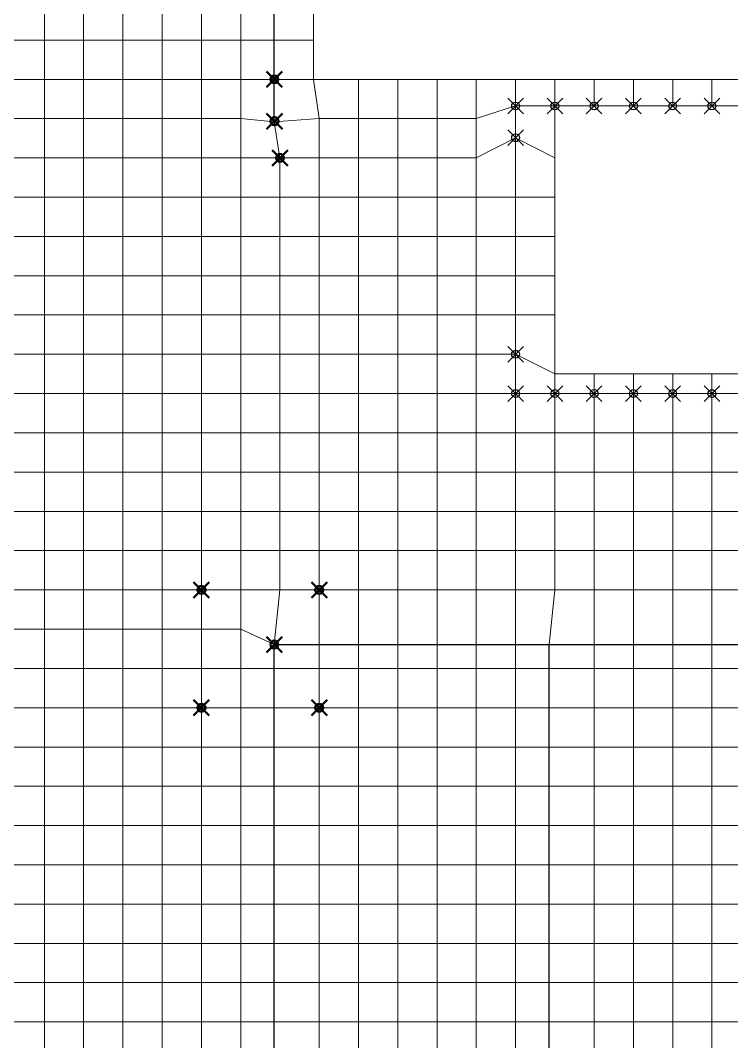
# Model space of a CAD drawing. Header units: inches. Extents: x 0 to 43.9, y -17.3 to 19.6.
# Drawn here: x 12.1 to 16.62, y 6.38 to 12.88 of the extents above; entities that cross this region are included whole.
import ezdxf

# ---------------------------------------------------------------- set-up
doc = ezdxf.new("R2010")
doc.units = ezdxf.units.IN
doc.header["$MEASUREMENT"] = 0
doc.header["$PDMODE"] = 35
doc.header["$PDSIZE"] = 0.05
for name, color, linetype, lineweight in [('SAP.Beam 25X60', 150, 'Continuous', 30), ('SAP.Columns', 170, 'Continuous', 50), ('SAP.Deck', 41, 'Continuous', 15), ('SAP.Slab 30cm', 11, 'Continuous', 15), ('SAP.Steel BeaM', 130, 'Continuous', 30), ('SAP.Wall', 190, 'Continuous', 30), ('SAP.WL Load', 104, 'Continuous', 20)]:
    doc.layers.add(name, color=color, linetype=linetype, lineweight=lineweight)

msp = doc.modelspace()

# ---------------------------------------------------------------- linework, layer by layer
at = {"layer": 'SAP.Beam 25X60'}
msp.add_line((13.7139, 12.2304), (13.7139, 16.40195), dxfattribs=at)
at = {"layer": 'SAP.Columns'}
for p in [(13.7139, 12.5), (13.715, 12.23325), (13.75, 12), (13.25, 9.25), (14, 9.25), (13.7139, 8.90204), (13.25, 8.5), (14, 8.5)]:
    msp.add_point(p, dxfattribs=at)
at = {"layer": 'SAP.Deck'}
for points in [[(13.7139, 8.75), (14, 8.75), (14, 8.90204), (13.7139, 8.90204)], [(14, 8.75), (14.25, 8.75), (14.25, 8.90204), (14, 8.90204)], [(14.25, 8.75), (14.5, 8.75), (14.5, 8.90204), (14.25, 8.90204)], [(14.5, 8.75), (14.75, 8.75), (14.75, 8.90204), (14.5, 8.90204)], [(14.75, 8.75), (15, 8.75), (15, 8.90204), (14.75, 8.90204)], [(15, 8.75), (15.25, 8.75), (15.25, 8.90204), (15, 8.90204)], [(15.25, 8.75), (15.4639, 8.75), (15.4639, 8.90204), (15.25, 8.90204)], [(15.4639, 8.75), (15.75, 8.75), (15.75, 8.90204), (15.4639, 8.90204)], [(15.75, 8.75), (16, 8.75), (16, 8.90204), (15.75, 8.90204)], [(16, 8.75), (16.25, 8.75), (16.25, 8.90204), (16, 8.90204)], [(16.25, 8.75), (16.5, 8.75), (16.5, 8.90204), (16.25, 8.90204)], [(16.5, 8.75), (16.75, 8.75), (16.75, 8.90204), (16.5, 8.90204)], [(13.7139, 8.5), (14, 8.5), (14, 8.75), (13.7139, 8.75)], [(14, 8.5), (14.25, 8.5), (14.25, 8.75), (14, 8.75)], [(14.25, 8.5), (14.5, 8.5), (14.5, 8.75), (14.25, 8.75)], [(14.5, 8.5), (14.75, 8.5), (14.75, 8.75), (14.5, 8.75)], [(14.75, 8.5), (15, 8.5), (15, 8.75), (14.75, 8.75)], [(15, 8.5), (15.25, 8.5), (15.25, 8.75), (15, 8.75)], [(15.25, 8.5), (15.4639, 8.5), (15.4639, 8.75), (15.25, 8.75)], [(15.4639, 8.5), (15.75, 8.5), (15.75, 8.75), (15.4639, 8.75)], [(15.75, 8.5), (16, 8.5), (16, 8.75), (15.75, 8.75)], [(16, 8.5), (16.25, 8.5), (16.25, 8.75), (16, 8.75)], [(16.25, 8.5), (16.5, 8.5), (16.5, 8.75), (16.25, 8.75)], [(16.5, 8.5), (16.75, 8.5), (16.75, 8.75), (16.5, 8.75)], [(13.7139, 8.25), (14, 8.25), (14, 8.5), (13.7139, 8.5)], [(14, 8.25), (14.25, 8.25), (14.25, 8.5), (14, 8.5)], [(14.25, 8.25), (14.5, 8.25), (14.5, 8.5), (14.25, 8.5)], [(14.5, 8.25), (14.75, 8.25), (14.75, 8.5), (14.5, 8.5)], [(14.75, 8.25), (15, 8.25), (15, 8.5), (14.75, 8.5)], [(15, 8.25), (15.25, 8.25), (15.25, 8.5), (15, 8.5)], [(15.25, 8.25), (15.4639, 8.25), (15.4639, 8.5), (15.25, 8.5)], [(15.4639, 8.25), (15.75, 8.25), (15.75, 8.5), (15.4639, 8.5)], [(15.75, 8.25), (16, 8.25), (16, 8.5), (15.75, 8.5)], [(16, 8.25), (16.25, 8.25), (16.25, 8.5), (16, 8.5)], [(16.25, 8.25), (16.5, 8.25), (16.5, 8.5), (16.25, 8.5)], [(16.5, 8.25), (16.75, 8.25), (16.75, 8.5), (16.5, 8.5)], [(13.7139, 8), (14, 8), (14, 8.25), (13.7139, 8.25)], [(14, 8), (14.25, 8), (14.25, 8.25), (14, 8.25)], [(14.25, 8), (14.5, 8), (14.5, 8.25), (14.25, 8.25)], [(14.5, 8), (14.75, 8), (14.75, 8.25), (14.5, 8.25)], [(14.75, 8), (15, 8), (15, 8.25), (14.75, 8.25)], [(15, 8), (15.25, 8), (15.25, 8.25), (15, 8.25)], [(15.25, 8), (15.4639, 8), (15.4639, 8.25), (15.25, 8.25)], [(15.4639, 8), (15.75, 8), (15.75, 8.25), (15.4639, 8.25)], [(15.75, 8), (16, 8), (16, 8.25), (15.75, 8.25)], [(16, 8), (16.25, 8), (16.25, 8.25), (16, 8.25)], [(16.25, 8), (16.5, 8), (16.5, 8.25), (16.25, 8.25)], [(16.5, 8), (16.75, 8), (16.75, 8.25), (16.5, 8.25)], [(13.7139, 7.75), (14, 7.75), (14, 8), (13.7139, 8)], [(14, 7.75), (14.25, 7.75), (14.25, 8), (14, 8)], [(14.25, 7.75), (14.5, 7.75), (14.5, 8), (14.25, 8)], [(14.5, 7.75), (14.75, 7.75), (14.75, 8), (14.5, 8)], [(14.75, 7.75), (15, 7.75), (15, 8), (14.75, 8)], [(15, 7.75), (15.25, 7.75), (15.25, 8), (15, 8)], [(15.25, 7.75), (15.4639, 7.75), (15.4639, 8), (15.25, 8)], [(15.4639, 7.75), (15.75, 7.75), (15.75, 8), (15.4639, 8)], [(15.75, 7.75), (16, 7.75), (16, 8), (15.75, 8)], [(16, 7.75), (16.25, 7.75), (16.25, 8), (16, 8)], [(16.25, 7.75), (16.5, 7.75), (16.5, 8), (16.25, 8)], [(16.5, 7.75), (16.75, 7.75), (16.75, 8), (16.5, 8)], [(13.7139, 7.5), (14, 7.5), (14, 7.75), (13.7139, 7.75)], [(14, 7.5), (14.25, 7.5), (14.25, 7.75), (14, 7.75)], [(14.25, 7.5), (14.5, 7.5), (14.5, 7.75), (14.25, 7.75)], [(14.5, 7.5), (14.75, 7.5), (14.75, 7.75), (14.5, 7.75)], [(14.75, 7.5), (15, 7.5), (15, 7.75), (14.75, 7.75)], [(15, 7.5), (15.25, 7.5), (15.25, 7.75), (15, 7.75)], [(15.25, 7.5), (15.4639, 7.5), (15.4639, 7.75), (15.25, 7.75)], [(15.4639, 7.5), (15.75, 7.5), (15.75, 7.75), (15.4639, 7.75)], [(15.75, 7.5), (16, 7.5), (16, 7.75), (15.75, 7.75)], [(16, 7.5), (16.25, 7.5), (16.25, 7.75), (16, 7.75)], [(16.25, 7.5), (16.5, 7.5), (16.5, 7.75), (16.25, 7.75)], [(16.5, 7.5), (16.75, 7.5), (16.75, 7.75), (16.5, 7.75)], [(13.7139, 7.25), (14, 7.25), (14, 7.5), (13.7139, 7.5)], [(14, 7.25), (14.25, 7.25), (14.25, 7.5), (14, 7.5)], [(14.25, 7.25), (14.5, 7.25), (14.5, 7.5), (14.25, 7.5)], [(14.5, 7.25), (14.75, 7.25), (14.75, 7.5), (14.5, 7.5)], [(14.75, 7.25), (15, 7.25), (15, 7.5), (14.75, 7.5)], [(15, 7.25), (15.25, 7.25), (15.25, 7.5), (15, 7.5)], [(15.25, 7.25), (15.4639, 7.25), (15.4639, 7.5), (15.25, 7.5)], [(15.4639, 7.25), (15.75, 7.25), (15.75, 7.5), (15.4639, 7.5)], [(15.75, 7.25), (16, 7.25), (16, 7.5), (15.75, 7.5)], [(16, 7.25), (16.25, 7.25), (16.25, 7.5), (16, 7.5)], [(16.25, 7.25), (16.5, 7.25), (16.5, 7.5), (16.25, 7.5)], [(16.5, 7.25), (16.75, 7.25), (16.75, 7.5), (16.5, 7.5)], [(13.7139, 7), (14, 7), (14, 7.25), (13.7139, 7.25)], [(14, 7), (14.25, 7), (14.25, 7.25), (14, 7.25)], [(14.25, 7), (14.5, 7), (14.5, 7.25), (14.25, 7.25)], [(14.5, 7), (14.75, 7), (14.75, 7.25), (14.5, 7.25)], [(14.75, 7), (15, 7), (15, 7.25), (14.75, 7.25)], [(15, 7), (15.25, 7), (15.25, 7.25), (15, 7.25)], [(15.25, 7), (15.4639, 7), (15.4639, 7.25), (15.25, 7.25)], [(15.4639, 7), (15.75, 7), (15.75, 7.25), (15.4639, 7.25)], [(15.75, 7), (16, 7), (16, 7.25), (15.75, 7.25)], [(16, 7), (16.25, 7), (16.25, 7.25), (16, 7.25)], [(16.25, 7), (16.5, 7), (16.5, 7.25), (16.25, 7.25)], [(16.5, 7), (16.75, 7), (16.75, 7.25), (16.5, 7.25)], [(13.7139, 6.75), (14, 6.75), (14, 7), (13.7139, 7)], [(14, 6.75), (14.25, 6.75), (14.25, 7), (14, 7)], [(14.25, 6.75), (14.5, 6.75), (14.5, 7), (14.25, 7)], [(14.5, 6.75), (14.75, 6.75), (14.75, 7), (14.5, 7)], [(14.75, 6.75), (15, 6.75), (15, 7), (14.75, 7)], [(15, 6.75), (15.25, 6.75), (15.25, 7), (15, 7)], [(15.25, 6.75), (15.4639, 6.75), (15.4639, 7), (15.25, 7)], [(15.4639, 6.75), (15.75, 6.75), (15.75, 7), (15.4639, 7)], [(15.75, 6.75), (16, 6.75), (16, 7), (15.75, 7)], [(16, 6.75), (16.25, 6.75), (16.25, 7), (16, 7)], [(16.25, 6.75), (16.5, 6.75), (16.5, 7), (16.25, 7)], [(16.5, 6.75), (16.75, 6.75), (16.75, 7), (16.5, 7)], [(13.7139, 6.5), (14, 6.5), (14, 6.75), (13.7139, 6.75)], [(14, 6.5), (14.25, 6.5), (14.25, 6.75), (14, 6.75)], [(14.25, 6.5), (14.5, 6.5), (14.5, 6.75), (14.25, 6.75)], [(14.5, 6.5), (14.75, 6.5), (14.75, 6.75), (14.5, 6.75)], [(14.75, 6.5), (15, 6.5), (15, 6.75), (14.75, 6.75)], [(15, 6.5), (15.25, 6.5), (15.25, 6.75), (15, 6.75)], [(15.25, 6.5), (15.4639, 6.5), (15.4639, 6.75), (15.25, 6.75)], [(15.4639, 6.5), (15.75, 6.5), (15.75, 6.75), (15.4639, 6.75)], [(15.75, 6.5), (16, 6.5), (16, 6.75), (15.75, 6.75)], [(16, 6.5), (16.25, 6.5), (16.25, 6.75), (16, 6.75)], [(16.25, 6.5), (16.5, 6.5), (16.5, 6.75), (16.25, 6.75)], [(16.5, 6.5), (16.75, 6.5), (16.75, 6.75), (16.5, 6.75)], [(13.7139, 6.25), (14, 6.25), (14, 6.5), (13.7139, 6.5)], [(14, 6.25), (14.25, 6.25), (14.25, 6.5), (14, 6.5)], [(14.25, 6.25), (14.5, 6.25), (14.5, 6.5), (14.25, 6.5)], [(14.5, 6.25), (14.75, 6.25), (14.75, 6.5), (14.5, 6.5)], [(14.75, 6.25), (15, 6.25), (15, 6.5), (14.75, 6.5)], [(15, 6.25), (15.25, 6.25), (15.25, 6.5), (15, 6.5)], [(15.25, 6.25), (15.4639, 6.25), (15.4639, 6.5), (15.25, 6.5)], [(15.4639, 6.25), (15.75, 6.25), (15.75, 6.5), (15.4639, 6.5)], [(15.75, 6.25), (16, 6.25), (16, 6.5), (15.75, 6.5)], [(16, 6.25), (16.25, 6.25), (16.25, 6.5), (16, 6.5)], [(16.25, 6.25), (16.5, 6.25), (16.5, 6.5), (16.25, 6.5)], [(16.5, 6.25), (16.75, 6.25), (16.75, 6.5), (16.5, 6.5)]]:
    msp.add_3dface(points, dxfattribs=at)
at = {"layer": 'SAP.Slab 30cm'}
for points in [[(12, 12.75), (12.25, 12.75), (12.25, 13), (12, 13)], [(12.25, 12.75), (12.5, 12.75), (12.5, 13), (12.25, 13)], [(12.5, 12.75), (12.75, 12.75), (12.75, 13), (12.5, 13)], [(12.75, 12.75), (13, 12.75), (13, 13), (12.75, 13)], [(13, 12.75), (13.25, 12.75), (13.25, 13), (13, 13)], [(13.25, 12.75), (13.5, 12.75), (13.5, 13), (13.25, 13)], [(13.5, 12.75), (13.7139, 12.75), (13.7139, 13), (13.5, 13)], [(13.7139, 12.75), (13.9639, 12.75), (13.9639, 13), (13.7139, 13)], [(12, 12.5), (12.25, 12.5), (12.25, 12.75), (12, 12.75)], [(12.25, 12.5), (12.5, 12.5), (12.5, 12.75), (12.25, 12.75)], [(12.5, 12.5), (12.75, 12.5), (12.75, 12.75), (12.5, 12.75)], [(12.75, 12.5), (13, 12.5), (13, 12.75), (12.75, 12.75)], [(13, 12.5), (13.25, 12.5), (13.25, 12.75), (13, 12.75)], [(13.25, 12.5), (13.5, 12.5), (13.5, 12.75), (13.25, 12.75)], [(13.5, 12.5), (13.7139, 12.5), (13.7139, 12.75), (13.5, 12.75)], [(13.7139, 12.5), (13.9639, 12.5), (13.9639, 12.75), (13.7139, 12.75)], [(12, 12.25), (12.25, 12.25), (12.25, 12.5), (12, 12.5)], [(12.25, 12.25), (12.5, 12.25), (12.5, 12.5), (12.25, 12.5)], [(12.5, 12.25), (12.75, 12.25), (12.75, 12.5), (12.5, 12.5)], [(12.75, 12.25), (13, 12.25), (13, 12.5), (12.75, 12.5)], [(13, 12.25), (13.25, 12.25), (13.25, 12.5), (13, 12.5)], [(13.25, 12.25), (13.5, 12.25), (13.5, 12.5), (13.25, 12.5)], [(13.5, 12.25), (13.7139, 12.2304), (13.7139, 12.5), (13.5, 12.5)], [(13.7139, 12.2304), (14, 12.25), (13.9639, 12.5), (13.7139, 12.5)], [(14, 12.25), (14.25, 12.25), (14.25, 12.5), (13.9639, 12.5)], [(14.25, 12.25), (14.5, 12.25), (14.5, 12.5), (14.25, 12.5)], [(14.5, 12.25), (14.75, 12.25), (14.75, 12.5), (14.5, 12.5)], [(14.75, 12.25), (15, 12.25), (15, 12.5), (14.75, 12.5)], [(15, 12.25), (15.25, 12.3304), (15.25, 12.5), (15, 12.5)], [(15.25, 12.3304), (15.5, 12.3304), (15.5, 12.5), (15.25, 12.5)], [(15.5, 12.3304), (15.75, 12.3304), (15.75, 12.5), (15.5, 12.5)], [(15.75, 12.3304), (16, 12.3304), (16, 12.5), (15.75, 12.5)], [(16, 12.3304), (16.25, 12.3304), (16.25, 12.5), (16, 12.5)], [(16.25, 12.3304), (16.5, 12.3304), (16.5, 12.5), (16.25, 12.5)], [(16.5, 12.3304), (16.75, 12.3304), (16.9139, 12.5), (16.5, 12.5)], [(15, 12), (15.25, 12.12825), (15.25, 12.3304), (15, 12.25)], [(15.25, 12.12825), (15.5, 12), (15.5, 12.3304), (15.25, 12.3304)], [(12, 12), (12.25, 12), (12.25, 12.25), (12, 12.25)], [(12.25, 12), (12.5, 12), (12.5, 12.25), (12.25, 12.25)], [(12.5, 12), (12.75, 12), (12.75, 12.25), (12.5, 12.25)], [(12.75, 12), (13, 12), (13, 12.25), (12.75, 12.25)], [(13, 12), (13.25, 12), (13.25, 12.25), (13, 12.25)], [(13.25, 12), (13.5, 12), (13.5, 12.25), (13.25, 12.25)], [(13.5, 12), (13.75, 12), (13.7139, 12.2304), (13.5, 12.25)], [(13.75, 12), (14, 12), (14, 12.25), (13.7139, 12.2304)], [(14, 12), (14.25, 12), (14.25, 12.25), (14, 12.25)], [(14.25, 12), (14.5, 12), (14.5, 12.25), (14.25, 12.25)], [(14.5, 12), (14.75, 12), (14.75, 12.25), (14.5, 12.25)], [(14.75, 12), (15, 12), (15, 12.25), (14.75, 12.25)], [(15, 11.75), (15.25, 11.75), (15.25, 12.12825), (15, 12)], [(15.25, 11.75), (15.5, 11.75), (15.5, 12), (15.25, 12.12825)], [(12, 11.75), (12.25, 11.75), (12.25, 12), (12, 12)], [(12.25, 11.75), (12.5, 11.75), (12.5, 12), (12.25, 12)], [(12.5, 11.75), (12.75, 11.75), (12.75, 12), (12.5, 12)], [(12.75, 11.75), (13, 11.75), (13, 12), (12.75, 12)], [(13, 11.75), (13.25, 11.75), (13.25, 12), (13, 12)], [(13.25, 11.75), (13.5, 11.75), (13.5, 12), (13.25, 12)], [(13.5, 11.75), (13.75, 11.75), (13.75, 12), (13.5, 12)], [(13.75, 11.75), (14, 11.75), (14, 12), (13.75, 12)], [(14, 11.75), (14.25, 11.75), (14.25, 12), (14, 12)], [(14.25, 11.75), (14.5, 11.75), (14.5, 12), (14.25, 12)], [(14.5, 11.75), (14.75, 11.75), (14.75, 12), (14.5, 12)], [(14.75, 11.75), (15, 11.75), (15, 12), (14.75, 12)], [(12, 11.5), (12.25, 11.5), (12.25, 11.75), (12, 11.75)], [(12.25, 11.5), (12.5, 11.5), (12.5, 11.75), (12.25, 11.75)], [(12.5, 11.5), (12.75, 11.5), (12.75, 11.75), (12.5, 11.75)], [(12.75, 11.5), (13, 11.5), (13, 11.75), (12.75, 11.75)], [(13, 11.5), (13.25, 11.5), (13.25, 11.75), (13, 11.75)], [(13.25, 11.5), (13.5, 11.5), (13.5, 11.75), (13.25, 11.75)], [(13.5, 11.5), (13.75, 11.5), (13.75, 11.75), (13.5, 11.75)], [(13.75, 11.5), (14, 11.5), (14, 11.75), (13.75, 11.75)], [(14, 11.5), (14.25, 11.5), (14.25, 11.75), (14, 11.75)], [(14.25, 11.5), (14.5, 11.5), (14.5, 11.75), (14.25, 11.75)], [(14.5, 11.5), (14.75, 11.5), (14.75, 11.75), (14.5, 11.75)], [(14.75, 11.5), (15, 11.5), (15, 11.75), (14.75, 11.75)], [(15, 11.5), (15.25, 11.5), (15.25, 11.75), (15, 11.75)], [(15.25, 11.5), (15.5, 11.5), (15.5, 11.75), (15.25, 11.75)], [(12, 11.25), (12.25, 11.25), (12.25, 11.5), (12, 11.5)], [(12.25, 11.25), (12.5, 11.25), (12.5, 11.5), (12.25, 11.5)], [(12.5, 11.25), (12.75, 11.25), (12.75, 11.5), (12.5, 11.5)], [(12.75, 11.25), (13, 11.25), (13, 11.5), (12.75, 11.5)], [(13, 11.25), (13.25, 11.25), (13.25, 11.5), (13, 11.5)], [(13.25, 11.25), (13.5, 11.25), (13.5, 11.5), (13.25, 11.5)], [(13.5, 11.25), (13.75, 11.25), (13.75, 11.5), (13.5, 11.5)], [(13.75, 11.25), (14, 11.25), (14, 11.5), (13.75, 11.5)], [(14, 11.25), (14.25, 11.25), (14.25, 11.5), (14, 11.5)], [(14.25, 11.25), (14.5, 11.25), (14.5, 11.5), (14.25, 11.5)], [(14.5, 11.25), (14.75, 11.25), (14.75, 11.5), (14.5, 11.5)], [(14.75, 11.25), (15, 11.25), (15, 11.5), (14.75, 11.5)], [(15, 11.25), (15.25, 11.25), (15.25, 11.5), (15, 11.5)], [(15.25, 11.25), (15.5, 11.25), (15.5, 11.5), (15.25, 11.5)], [(12, 11), (12.25, 11), (12.25, 11.25), (12, 11.25)], [(12.25, 11), (12.5, 11), (12.5, 11.25), (12.25, 11.25)], [(12.5, 11), (12.75, 11), (12.75, 11.25), (12.5, 11.25)], [(12.75, 11), (13, 11), (13, 11.25), (12.75, 11.25)], [(13, 11), (13.25, 11), (13.25, 11.25), (13, 11.25)], [(13.25, 11), (13.5, 11), (13.5, 11.25), (13.25, 11.25)], [(13.5, 11), (13.75, 11), (13.75, 11.25), (13.5, 11.25)], [(13.75, 11), (14, 11), (14, 11.25), (13.75, 11.25)], [(14, 11), (14.25, 11), (14.25, 11.25), (14, 11.25)], [(14.25, 11), (14.5, 11), (14.5, 11.25), (14.25, 11.25)], [(14.5, 11), (14.75, 11), (14.75, 11.25), (14.5, 11.25)], [(14.75, 11), (15, 11), (15, 11.25), (14.75, 11.25)], [(15, 11), (15.25, 11), (15.25, 11.25), (15, 11.25)], [(15.25, 11), (15.5, 11), (15.5, 11.25), (15.25, 11.25)], [(12, 10.75), (12.25, 10.75), (12.25, 11), (12, 11)], [(12.25, 10.75), (12.5, 10.75), (12.5, 11), (12.25, 11)], [(12.5, 10.75), (12.75, 10.75), (12.75, 11), (12.5, 11)], [(12.75, 10.75), (13, 10.75), (13, 11), (12.75, 11)], [(13, 10.75), (13.25, 10.75), (13.25, 11), (13, 11)], [(13.25, 10.75), (13.5, 10.75), (13.5, 11), (13.25, 11)], [(13.5, 10.75), (13.75, 10.75), (13.75, 11), (13.5, 11)], [(13.75, 10.75), (14, 10.75), (14, 11), (13.75, 11)], [(14, 10.75), (14.25, 10.75), (14.25, 11), (14, 11)], [(14.25, 10.75), (14.5, 10.75), (14.5, 11), (14.25, 11)], [(14.5, 10.75), (14.75, 10.75), (14.75, 11), (14.5, 11)], [(14.75, 10.75), (15, 10.75), (15, 11), (14.75, 11)], [(15, 10.75), (15.25, 10.75), (15.25, 11), (15, 11)], [(15.25, 10.75), (15.5, 10.625), (15.5, 11), (15.25, 11)], [(12, 10.5), (12.25, 10.5), (12.25, 10.75), (12, 10.75)], [(12.25, 10.5), (12.5, 10.5), (12.5, 10.75), (12.25, 10.75)], [(12.5, 10.5), (12.75, 10.5), (12.75, 10.75), (12.5, 10.75)], [(12.75, 10.5), (13, 10.5), (13, 10.75), (12.75, 10.75)], [(13, 10.5), (13.25, 10.5), (13.25, 10.75), (13, 10.75)], [(13.25, 10.5), (13.5, 10.5), (13.5, 10.75), (13.25, 10.75)], [(13.5, 10.5), (13.75, 10.5), (13.75, 10.75), (13.5, 10.75)], [(13.75, 10.5), (14, 10.5), (14, 10.75), (13.75, 10.75)], [(14, 10.5), (14.25, 10.5), (14.25, 10.75), (14, 10.75)], [(14.25, 10.5), (14.5, 10.5), (14.5, 10.75), (14.25, 10.75)], [(14.5, 10.5), (14.75, 10.5), (14.75, 10.75), (14.5, 10.75)], [(14.75, 10.5), (15, 10.5), (15, 10.75), (14.75, 10.75)], [(15, 10.5), (15.25, 10.5), (15.25, 10.75), (15, 10.75)], [(15.25, 10.5), (15.5, 10.5), (15.5, 10.625), (15.25, 10.75)], [(15.5, 10.5), (15.75, 10.5), (15.75, 10.625), (15.5, 10.625)], [(15.75, 10.5), (16, 10.5), (16, 10.625), (15.75, 10.625)], [(16, 10.5), (16.25, 10.5), (16.25, 10.625), (16, 10.625)], [(16.25, 10.5), (16.5, 10.5), (16.5, 10.625), (16.25, 10.625)], [(16.5, 10.5), (16.75, 10.5), (16.75, 10.625), (16.5, 10.625)], [(12, 10.25), (12.25, 10.25), (12.25, 10.5), (12, 10.5)], [(12.25, 10.25), (12.5, 10.25), (12.5, 10.5), (12.25, 10.5)], [(12.5, 10.25), (12.75, 10.25), (12.75, 10.5), (12.5, 10.5)], [(12.75, 10.25), (13, 10.25), (13, 10.5), (12.75, 10.5)], [(13, 10.25), (13.25, 10.25), (13.25, 10.5), (13, 10.5)], [(13.25, 10.25), (13.5, 10.25), (13.5, 10.5), (13.25, 10.5)], [(13.5, 10.25), (13.75, 10.25), (13.75, 10.5), (13.5, 10.5)], [(13.75, 10.25), (14, 10.25), (14, 10.5), (13.75, 10.5)], [(14, 10.25), (14.25, 10.25), (14.25, 10.5), (14, 10.5)], [(14.25, 10.25), (14.5, 10.25), (14.5, 10.5), (14.25, 10.5)], [(14.5, 10.25), (14.75, 10.25), (14.75, 10.5), (14.5, 10.5)], [(14.75, 10.25), (15, 10.25), (15, 10.5), (14.75, 10.5)], [(15, 10.25), (15.25, 10.25), (15.25, 10.5), (15, 10.5)], [(15.25, 10.25), (15.5, 10.25), (15.5, 10.5), (15.25, 10.5)], [(15.5, 10.25), (15.75, 10.25), (15.75, 10.5), (15.5, 10.5)], [(15.75, 10.25), (16, 10.25), (16, 10.5), (15.75, 10.5)], [(16, 10.25), (16.25, 10.25), (16.25, 10.5), (16, 10.5)], [(16.25, 10.25), (16.5, 10.25), (16.5, 10.5), (16.25, 10.5)], [(16.5, 10.25), (16.75, 10.25), (16.75, 10.5), (16.5, 10.5)], [(12, 10), (12.25, 10), (12.25, 10.25), (12, 10.25)], [(12.25, 10), (12.5, 10), (12.5, 10.25), (12.25, 10.25)], [(12.5, 10), (12.75, 10), (12.75, 10.25), (12.5, 10.25)], [(12.75, 10), (13, 10), (13, 10.25), (12.75, 10.25)], [(13, 10), (13.25, 10), (13.25, 10.25), (13, 10.25)], [(13.25, 10), (13.5, 10), (13.5, 10.25), (13.25, 10.25)], [(13.5, 10), (13.75, 10), (13.75, 10.25), (13.5, 10.25)], [(13.75, 10), (14, 10), (14, 10.25), (13.75, 10.25)], [(14, 10), (14.25, 10), (14.25, 10.25), (14, 10.25)], [(14.25, 10), (14.5, 10), (14.5, 10.25), (14.25, 10.25)], [(14.5, 10), (14.75, 10), (14.75, 10.25), (14.5, 10.25)], [(14.75, 10), (15, 10), (15, 10.25), (14.75, 10.25)], [(15, 10), (15.25, 10), (15.25, 10.25), (15, 10.25)], [(15.25, 10), (15.5, 10), (15.5, 10.25), (15.25, 10.25)], [(15.5, 10), (15.75, 10), (15.75, 10.25), (15.5, 10.25)], [(15.75, 10), (16, 10), (16, 10.25), (15.75, 10.25)], [(16, 10), (16.25, 10), (16.25, 10.25), (16, 10.25)], [(16.25, 10), (16.5, 10), (16.5, 10.25), (16.25, 10.25)], [(16.5, 10), (16.75, 10), (16.75, 10.25), (16.5, 10.25)], [(12, 9.75), (12.25, 9.75), (12.25, 10), (12, 10)], [(12.25, 9.75), (12.5, 9.75), (12.5, 10), (12.25, 10)], [(12.5, 9.75), (12.75, 9.75), (12.75, 10), (12.5, 10)], [(12.75, 9.75), (13, 9.75), (13, 10), (12.75, 10)], [(13, 9.75), (13.25, 9.75), (13.25, 10), (13, 10)], [(13.25, 9.75), (13.5, 9.75), (13.5, 10), (13.25, 10)], [(13.5, 9.75), (13.75, 9.75), (13.75, 10), (13.5, 10)], [(13.75, 9.75), (14, 9.75), (14, 10), (13.75, 10)], [(14, 9.75), (14.25, 9.75), (14.25, 10), (14, 10)], [(14.25, 9.75), (14.5, 9.75), (14.5, 10), (14.25, 10)], [(14.5, 9.75), (14.75, 9.75), (14.75, 10), (14.5, 10)], [(14.75, 9.75), (15, 9.75), (15, 10), (14.75, 10)], [(15, 9.75), (15.25, 9.75), (15.25, 10), (15, 10)], [(15.25, 9.75), (15.5, 9.75), (15.5, 10), (15.25, 10)], [(15.5, 9.75), (15.75, 9.75), (15.75, 10), (15.5, 10)], [(15.75, 9.75), (16, 9.75), (16, 10), (15.75, 10)], [(16, 9.75), (16.25, 9.75), (16.25, 10), (16, 10)], [(16.25, 9.75), (16.5, 9.75), (16.5, 10), (16.25, 10)], [(16.5, 9.75), (16.75, 9.75), (16.75, 10), (16.5, 10)], [(12, 9.5), (12.25, 9.5), (12.25, 9.75), (12, 9.75)], [(12.25, 9.5), (12.5, 9.5), (12.5, 9.75), (12.25, 9.75)], [(12.5, 9.5), (12.75, 9.5), (12.75, 9.75), (12.5, 9.75)], [(12.75, 9.5), (13, 9.5), (13, 9.75), (12.75, 9.75)], [(13, 9.5), (13.25, 9.5), (13.25, 9.75), (13, 9.75)], [(13.25, 9.5), (13.5, 9.5), (13.5, 9.75), (13.25, 9.75)], [(13.5, 9.5), (13.75, 9.5), (13.75, 9.75), (13.5, 9.75)], [(13.75, 9.5), (14, 9.5), (14, 9.75), (13.75, 9.75)], [(14, 9.5), (14.25, 9.5), (14.25, 9.75), (14, 9.75)], [(14.25, 9.5), (14.5, 9.5), (14.5, 9.75), (14.25, 9.75)], [(14.5, 9.5), (14.75, 9.5), (14.75, 9.75), (14.5, 9.75)], [(14.75, 9.5), (15, 9.5), (15, 9.75), (14.75, 9.75)], [(15, 9.5), (15.25, 9.5), (15.25, 9.75), (15, 9.75)], [(15.25, 9.5), (15.5, 9.5), (15.5, 9.75), (15.25, 9.75)], [(15.5, 9.5), (15.75, 9.5), (15.75, 9.75), (15.5, 9.75)], [(15.75, 9.5), (16, 9.5), (16, 9.75), (15.75, 9.75)], [(16, 9.5), (16.25, 9.5), (16.25, 9.75), (16, 9.75)], [(16.25, 9.5), (16.5, 9.5), (16.5, 9.75), (16.25, 9.75)], [(16.5, 9.5), (16.75, 9.5), (16.75, 9.75), (16.5, 9.75)], [(12, 9.25), (12.25, 9.25), (12.25, 9.5), (12, 9.5)], [(12.25, 9.25), (12.5, 9.25), (12.5, 9.5), (12.25, 9.5)], [(12.5, 9.25), (12.75, 9.25), (12.75, 9.5), (12.5, 9.5)], [(12.75, 9.25), (13, 9.25), (13, 9.5), (12.75, 9.5)], [(13, 9.25), (13.25, 9.25), (13.25, 9.5), (13, 9.5)], [(13.25, 9.25), (13.5, 9.25), (13.5, 9.5), (13.25, 9.5)], [(13.5, 9.25), (13.75, 9.25), (13.75, 9.5), (13.5, 9.5)], [(13.75, 9.25), (14, 9.25), (14, 9.5), (13.75, 9.5)], [(14, 9.25), (14.25, 9.25), (14.25, 9.5), (14, 9.5)], [(14.25, 9.25), (14.5, 9.25), (14.5, 9.5), (14.25, 9.5)], [(14.5, 9.25), (14.75, 9.25), (14.75, 9.5), (14.5, 9.5)], [(14.75, 9.25), (15, 9.25), (15, 9.5), (14.75, 9.5)], [(15, 9.25), (15.25, 9.25), (15.25, 9.5), (15, 9.5)], [(15.25, 9.25), (15.5, 9.25), (15.5, 9.5), (15.25, 9.5)], [(15.5, 9.25), (15.75, 9.25), (15.75, 9.5), (15.5, 9.5)], [(15.75, 9.25), (16, 9.25), (16, 9.5), (15.75, 9.5)], [(16, 9.25), (16.25, 9.25), (16.25, 9.5), (16, 9.5)], [(16.25, 9.25), (16.5, 9.25), (16.5, 9.5), (16.25, 9.5)], [(16.5, 9.25), (16.75, 9.25), (16.75, 9.5), (16.5, 9.5)], [(12, 9), (12.25, 9), (12.25, 9.25), (12, 9.25)], [(12.25, 9), (12.5, 9), (12.5, 9.25), (12.25, 9.25)], [(12.5, 9), (12.75, 9), (12.75, 9.25), (12.5, 9.25)], [(12.75, 9), (13, 9), (13, 9.25), (12.75, 9.25)], [(13, 9), (13.25, 9), (13.25, 9.25), (13, 9.25)], [(13.25, 9), (13.5, 9), (13.5, 9.25), (13.25, 9.25)], [(13.5, 9), (13.7139, 8.90204), (13.75, 9.25), (13.5, 9.25)], [(13.7139, 8.90204), (14, 8.90204), (14, 9.25), (13.75, 9.25)], [(14, 8.90204), (14.25, 8.90204), (14.25, 9.25), (14, 9.25)], [(14.25, 8.90204), (14.5, 8.90204), (14.5, 9.25), (14.25, 9.25)], [(14.5, 8.90204), (14.75, 8.90204), (14.75, 9.25), (14.5, 9.25)], [(14.75, 8.90204), (15, 8.90204), (15, 9.25), (14.75, 9.25)], [(15, 8.90204), (15.25, 8.90204), (15.25, 9.25), (15, 9.25)], [(15.25, 8.90204), (15.4639, 8.90204), (15.5, 9.25), (15.25, 9.25)], [(15.4639, 8.90204), (15.75, 8.90204), (15.75, 9.25), (15.5, 9.25)], [(15.75, 8.90204), (16, 8.90204), (16, 9.25), (15.75, 9.25)], [(16, 8.90204), (16.25, 8.90204), (16.25, 9.25), (16, 9.25)], [(16.25, 8.90204), (16.5, 8.90204), (16.5, 9.25), (16.25, 9.25)], [(16.5, 8.90204), (16.75, 8.90204), (16.75, 9.25), (16.5, 9.25)], [(12, 8.75), (12.25, 8.75), (12.25, 9), (12, 9)], [(12.25, 8.75), (12.5, 8.75), (12.5, 9), (12.25, 9)], [(12.5, 8.75), (12.75, 8.75), (12.75, 9), (12.5, 9)], [(12.75, 8.75), (13, 8.75), (13, 9), (12.75, 9)], [(13, 8.75), (13.25, 8.75), (13.25, 9), (13, 9)], [(13.25, 8.75), (13.5, 8.75), (13.5, 9), (13.25, 9)], [(13.5, 8.75), (13.7139, 8.75), (13.7139, 8.90204), (13.5, 9)], [(12, 8.5), (12.25, 8.5), (12.25, 8.75), (12, 8.75)], [(12.25, 8.5), (12.5, 8.5), (12.5, 8.75), (12.25, 8.75)], [(12.5, 8.5), (12.75, 8.5), (12.75, 8.75), (12.5, 8.75)], [(12.75, 8.5), (13, 8.5), (13, 8.75), (12.75, 8.75)], [(13, 8.5), (13.25, 8.5), (13.25, 8.75), (13, 8.75)], [(13.25, 8.5), (13.5, 8.5), (13.5, 8.75), (13.25, 8.75)], [(13.5, 8.5), (13.7139, 8.5), (13.7139, 8.75), (13.5, 8.75)], [(12, 8.25), (12.25, 8.25), (12.25, 8.5), (12, 8.5)], [(12.25, 8.25), (12.5, 8.25), (12.5, 8.5), (12.25, 8.5)], [(12.5, 8.25), (12.75, 8.25), (12.75, 8.5), (12.5, 8.5)], [(12.75, 8.25), (13, 8.25), (13, 8.5), (12.75, 8.5)], [(13, 8.25), (13.25, 8.25), (13.25, 8.5), (13, 8.5)], [(13.25, 8.25), (13.5, 8.25), (13.5, 8.5), (13.25, 8.5)], [(13.5, 8.25), (13.7139, 8.25), (13.7139, 8.5), (13.5, 8.5)], [(12, 8), (12.25, 8), (12.25, 8.25), (12, 8.25)], [(12.25, 8), (12.5, 8), (12.5, 8.25), (12.25, 8.25)], [(12.5, 8), (12.75, 8), (12.75, 8.25), (12.5, 8.25)], [(12.75, 8), (13, 8), (13, 8.25), (12.75, 8.25)], [(13, 8), (13.25, 8), (13.25, 8.25), (13, 8.25)], [(13.25, 8), (13.5, 8), (13.5, 8.25), (13.25, 8.25)], [(13.5, 8), (13.7139, 8), (13.7139, 8.25), (13.5, 8.25)], [(12, 7.75), (12.25, 7.75), (12.25, 8), (12, 8)], [(12.25, 7.75), (12.5, 7.75), (12.5, 8), (12.25, 8)], [(12.5, 7.75), (12.75, 7.75), (12.75, 8), (12.5, 8)], [(12.75, 7.75), (13, 7.75), (13, 8), (12.75, 8)], [(13, 7.75), (13.25, 7.75), (13.25, 8), (13, 8)], [(13.25, 7.75), (13.5, 7.75), (13.5, 8), (13.25, 8)], [(13.5, 7.75), (13.7139, 7.75), (13.7139, 8), (13.5, 8)], [(12, 7.5), (12.25, 7.5), (12.25, 7.75), (12, 7.75)], [(12.25, 7.5), (12.5, 7.5), (12.5, 7.75), (12.25, 7.75)], [(12.5, 7.5), (12.75, 7.5), (12.75, 7.75), (12.5, 7.75)], [(12.75, 7.5), (13, 7.5), (13, 7.75), (12.75, 7.75)], [(13, 7.5), (13.25, 7.5), (13.25, 7.75), (13, 7.75)], [(13.25, 7.5), (13.5, 7.5), (13.5, 7.75), (13.25, 7.75)], [(13.5, 7.5), (13.7139, 7.5), (13.7139, 7.75), (13.5, 7.75)], [(12, 7.25), (12.25, 7.25), (12.25, 7.5), (12, 7.5)], [(12.25, 7.25), (12.5, 7.25), (12.5, 7.5), (12.25, 7.5)], [(12.5, 7.25), (12.75, 7.25), (12.75, 7.5), (12.5, 7.5)], [(12.75, 7.25), (13, 7.25), (13, 7.5), (12.75, 7.5)], [(13, 7.25), (13.25, 7.25), (13.25, 7.5), (13, 7.5)], [(13.25, 7.25), (13.5, 7.25), (13.5, 7.5), (13.25, 7.5)], [(13.5, 7.25), (13.7139, 7.25), (13.7139, 7.5), (13.5, 7.5)], [(12, 7), (12.25, 7), (12.25, 7.25), (12, 7.25)], [(12.25, 7), (12.5, 7), (12.5, 7.25), (12.25, 7.25)], [(12.5, 7), (12.75, 7), (12.75, 7.25), (12.5, 7.25)], [(12.75, 7), (13, 7), (13, 7.25), (12.75, 7.25)], [(13, 7), (13.25, 7), (13.25, 7.25), (13, 7.25)], [(13.25, 7), (13.5, 7), (13.5, 7.25), (13.25, 7.25)], [(13.5, 7), (13.7139, 7), (13.7139, 7.25), (13.5, 7.25)], [(12, 6.75), (12.25, 6.75), (12.25, 7), (12, 7)], [(12.25, 6.75), (12.5, 6.75), (12.5, 7), (12.25, 7)], [(12.5, 6.75), (12.75, 6.75), (12.75, 7), (12.5, 7)], [(12.75, 6.75), (13, 6.75), (13, 7), (12.75, 7)], [(13, 6.75), (13.25, 6.75), (13.25, 7), (13, 7)], [(13.25, 6.75), (13.5, 6.75), (13.5, 7), (13.25, 7)], [(13.5, 6.75), (13.7139, 6.75), (13.7139, 7), (13.5, 7)], [(12, 6.5), (12.25, 6.5), (12.25, 6.75), (12, 6.75)], [(12.25, 6.5), (12.5, 6.5), (12.5, 6.75), (12.25, 6.75)], [(12.5, 6.5), (12.75, 6.5), (12.75, 6.75), (12.5, 6.75)], [(12.75, 6.5), (13, 6.5), (13, 6.75), (12.75, 6.75)], [(13, 6.5), (13.25, 6.5), (13.25, 6.75), (13, 6.75)], [(13.25, 6.5), (13.5, 6.5), (13.5, 6.75), (13.25, 6.75)], [(13.5, 6.5), (13.7139, 6.5), (13.7139, 6.75), (13.5, 6.75)], [(12, 6.25), (12.25, 6.25), (12.25, 6.5), (12, 6.5)], [(12.25, 6.25), (12.5, 6.25), (12.5, 6.5), (12.25, 6.5)], [(12.5, 6.25), (12.75, 6.25), (12.75, 6.5), (12.5, 6.5)], [(12.75, 6.25), (13, 6.25), (13, 6.5), (12.75, 6.5)], [(13, 6.25), (13.25, 6.25), (13.25, 6.5), (13, 6.5)], [(13.25, 6.25), (13.5, 6.25), (13.5, 6.5), (13.25, 6.5)], [(13.5, 6.25), (13.7139, 6.25), (13.7139, 6.5), (13.5, 6.5)]]:
    msp.add_3dface(points, dxfattribs=at)
at = {"layer": 'SAP.Steel BeaM'}
for p, q in [((13.7139, 1.5612), (13.7139, 8.90204)), ((13.7139, 8.90204), (25.2139, 8.90204)), ((15.4639, 1.5612), (15.4639, 8.90204))]:
    msp.add_line(p, q, dxfattribs=at)
at = {"layer": 'SAP.Wall'}
for p in [(15.25, 12.3304), (15.5, 12.3304), (15.75, 12.3304), (16, 12.3304), (16.25, 12.3304), (16.5, 12.3304), (15.25, 12.12825), (15.25, 10.75), (15.25, 10.5), (15.5, 10.5), (15.75, 10.5), (16, 10.5), (16.25, 10.5), (16.5, 10.5)]:
    msp.add_point(p, dxfattribs=at)
at = {"layer": 'SAP.WL Load'}
msp.add_line((7, 9.25004), (28.5, 9.25), dxfattribs=at)

doc.saveas('drawing.dxf')
